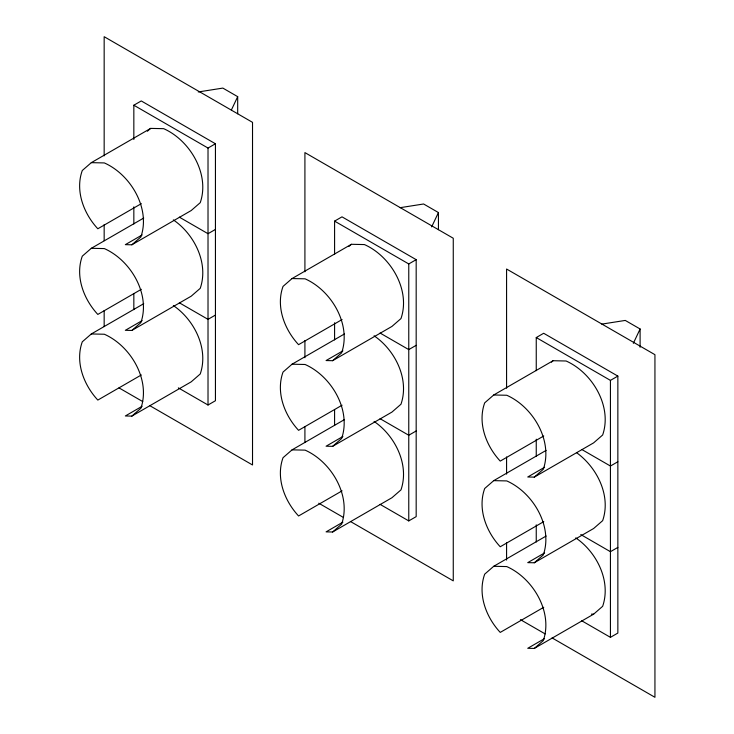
<?xml version="1.0" encoding="UTF-8"?>
<svg xmlns="http://www.w3.org/2000/svg" width="734" height="734" viewBox="0 0 734 734"><rect width="100%" height="100%" fill="white"/><g stroke="black" fill="none" stroke-linecap="round" stroke-linejoin="round"><path stroke-width="1.1" d="M231.403 109.972L237.688 96.659L222.852 88.089L198.263 91.961M431.656 226.898L438.437 212.557L423.601 203.988L400.122 207.685M633.332 343.328L640.103 328.988L625.267 320.428L601.797 324.116M142.157 234.944L125.34 244.651L131.863 244.798L191.207 210.53L200.235 202.676C210.08 174.233 190.014 140.35 163.691 128.67L150.653 128.395L91.31 162.654L82.281 170.508C74.951 190.767 83.731 213.631 97.824 228.769L141.341 203.648M147.369 131.248L150.653 128.395M143.726 218.044L91.31 248.303L82.281 256.166C74.951 276.415 83.731 299.288 97.824 314.427L141.341 289.297M131.863 244.798L140.891 236.935C150.745 208.493 130.68 174.609 104.347 162.93L91.31 162.654M143.726 303.692L91.31 333.961L82.281 341.815C74.951 362.073 83.731 384.937 97.824 400.076L141.341 374.955M142.157 320.602L125.34 330.309L131.863 330.447L140.891 322.593C150.745 294.141 130.68 260.267 104.347 248.587L91.31 248.303M142.157 406.26L125.34 415.967L131.863 416.105L140.891 408.242C150.745 379.799 130.68 345.916 104.347 334.236L91.31 333.961M342.897 350.843L326.089 360.55L332.612 360.697L391.947 326.428L400.975 318.574C410.829 290.132 390.763 256.249 364.431 244.569L351.393 244.294L292.049 278.553L283.03 286.407C275.7 306.665 284.471 329.529 298.573 344.668L342.09 319.547M348.934 246.431L351.393 244.294M344.466 333.942L292.049 364.202L283.03 372.065C275.7 392.314 284.471 415.187 298.573 430.326L342.09 405.196M332.612 360.697L341.631 352.834C351.485 324.391 331.419 290.508 305.096 278.828L292.049 278.553M344.466 419.591L292.049 449.859L283.03 457.713C275.7 477.972 284.471 500.836 298.573 515.974L342.09 490.853M342.897 436.501L326.089 446.208L332.612 446.345L341.631 438.492C351.485 410.04 331.419 376.166 305.096 364.486L292.049 364.202M342.897 522.158L326.089 531.866L332.612 532.003L341.631 524.14C351.485 495.698 331.419 461.814 305.096 450.135L292.049 449.859M544.573 467.283L527.755 476.99L534.279 477.128L593.622 442.868L602.651 435.005C612.495 406.563 592.43 372.679 566.107 361L553.069 360.724L493.725 394.984L484.697 402.847C477.366 423.096 486.147 445.969 500.239 461.099L543.756 435.978M551.427 362.156L553.069 360.724M546.142 450.373L493.725 480.642L484.697 488.495C477.366 508.754 486.147 531.618 500.239 546.757L543.756 521.626M534.279 477.128L543.307 469.274C553.161 440.822 533.095 406.939 506.763 395.259L493.725 394.984M546.142 536.031L493.725 566.29L484.697 574.153C477.366 594.402 486.147 617.276 500.239 632.405L543.756 607.284M544.573 552.931L527.755 562.639L534.279 562.776L543.307 554.922C553.161 526.48 533.095 492.597 506.763 480.917L493.725 480.642M544.573 638.589L527.755 648.296L534.279 648.434L543.307 640.58C553.161 612.128 533.095 578.245 506.763 566.575L493.725 566.29M534.279 648.434L593.622 614.174L602.651 606.312C611.321 581.144 596.733 552.161 575.759 537.884M133.836 139.488L133.836 105.219L141.258 100.943L215.438 143.763L215.438 400.727L208.016 405.012L178.344 387.882M133.836 105.219L208.016 148.048L215.438 143.763M215.438 229.421L208.016 233.706L179.335 217.145M131.863 330.447L191.207 296.187L200.235 288.334C208.906 263.157 194.317 234.174 173.343 219.897M334.585 254.239L334.585 221.118L341.998 216.842L416.178 259.662L416.178 516.626L408.765 520.911L380.074 504.35M215.438 315.069L208.016 319.354L179.335 302.793M131.863 416.105L191.207 381.836L200.235 373.982C208.906 348.806 194.317 319.831 173.343 305.546M334.585 221.118L408.765 263.946L416.178 259.662M416.178 345.319L408.765 349.604L380.074 333.043M332.612 446.345L391.947 412.086L400.975 404.232C409.645 379.056 395.066 350.072 374.083 335.796M536.251 370.67L536.251 337.557L543.674 333.273L617.854 376.102L617.854 633.057L610.431 637.341L581.75 620.78M416.178 430.968L408.765 435.253L380.074 418.692M332.612 532.003L391.947 497.735L400.975 489.881C409.645 464.705 395.066 435.73 374.083 421.444M536.251 337.557L610.431 380.377L617.854 376.102M617.854 461.75L610.431 466.035L581.75 449.474M534.279 562.776L593.622 528.517L602.651 520.663C611.294 495.771 596.971 467.448 576.722 452.786M617.854 547.408L610.431 551.693L580.759 534.554M591.448 614.129L593.622 614.174M119 387.882L142.745 401.581M149.663 405.581L252.524 464.971L252.524 122.349L104.164 36.7L104.164 155.874M318.758 503.212L343.484 517.479M350.412 521.479L453.263 580.869L453.263 238.247L304.913 152.599L304.913 271.773M520.434 619.643L545.16 633.919M552.078 637.91L654.939 697.3L654.939 354.687L506.579 269.029L506.579 388.203M640.103 328.988L640.103 347.265M610.431 380.377L610.431 637.341M536.251 439.198L536.251 456.328M536.251 524.856L536.251 541.986M506.579 456.952L506.579 474.146M506.579 542.894L506.579 560.088M438.437 212.557L438.437 229.687M408.765 263.946L408.765 520.911M334.585 322.767L334.585 339.897M334.585 409.563L334.585 425.546M304.913 340.521L304.913 357.706M304.913 426.463L304.913 442.501M237.688 96.659L237.688 113.788M208.016 148.048L208.016 405.012M133.836 206.869L133.836 223.998M133.836 293.664L133.836 309.647M104.164 224.622L104.164 240.66M104.164 310.565L104.164 326.602"/></g></svg>
